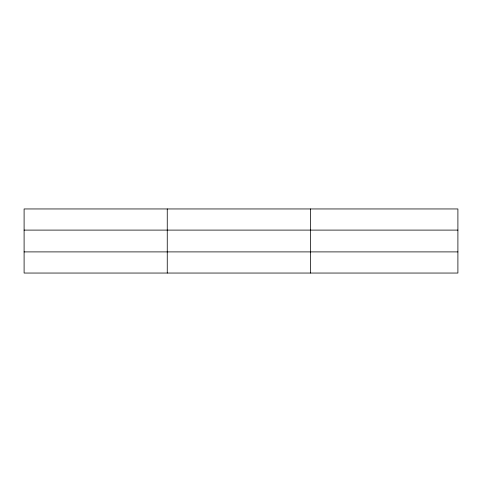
<?xml version="1.0" encoding="UTF-8"?>
<svg xmlns="http://www.w3.org/2000/svg" width="482" height="482" viewBox="0 0 482 482"><rect width="100%" height="100%" fill="white"/><g stroke="black" fill="none" stroke-linecap="round" stroke-linejoin="round"><path stroke-width="0.72" d="M167.254 208.953L167.254 273.047M310.408 208.953L310.408 273.047M457.9 251.899L457.9 273.047L24.1 273.047L24.1 208.953L457.9 208.953L457.9 251.899L24.1 251.899M24.1 230.101L457.9 230.101"/></g></svg>
